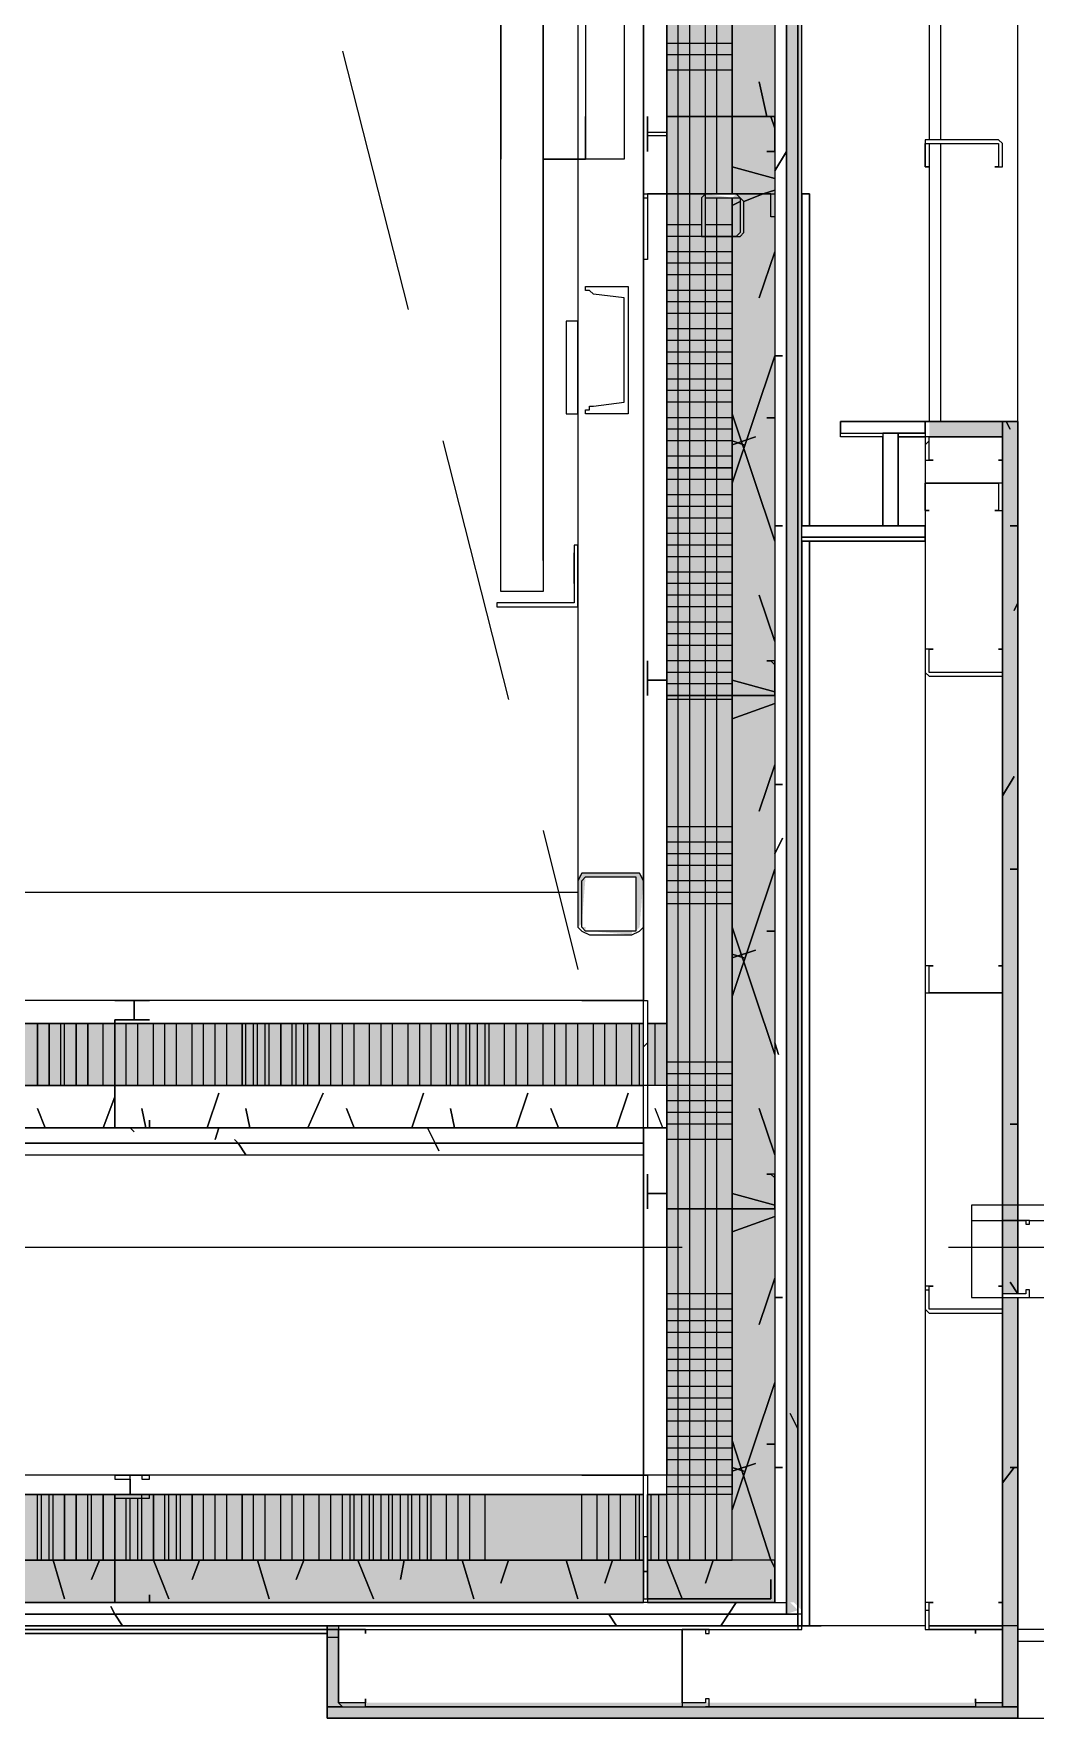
# Model space of a CAD drawing. Header units: metres. Extents: x -2 to 237, y -8 to 52.
# Drawn here: x 37.3 to 38.489, y 23.885 to 25.885 of the extents above; entities that cross this region are included whole.
import ezdxf

# ---------------------------------------------------------------- set-up
doc = ezdxf.new("R2010")
doc.units = ezdxf.units.M
doc.layers.add('PDF3_Geometry', color=7, linetype='Continuous', lineweight=0, true_color=0xaaaaaa)
doc.layers.add('PDF3_Solid Fills', color=7, linetype='Continuous', lineweight=0, true_color=0xffffff)

msp = doc.modelspace()

# ---------------------------------------------------------------- hatches: boundary and pattern name
at = {"layer": 'PDF3_Solid Fills', "lineweight": 0, "transparency": 33554559}
for points in [[(38.2027, 24.0224), (38.2118, 24.0132), (38.2118, 34.1837), (38.1935, 34.1837), (38.1935, 24.0086), (38.2073, 24.0132), (38.1981, 24.0224)], [(38.4685, 23.9032), (37.6618, 23.9032), (37.6618, 23.9948), (37.6481, 23.9948), (37.6481, 23.8848), (38.4685, 23.8848)]]:
    msp.add_hatch(color=256, dxfattribs=at).paths.add_polyline_path(points)
h = msp.add_hatch(color=256, dxfattribs=at)
h.paths.add_polyline_path([(38.1293, 31.2687), (38.1339, 31.2687), (38.1293, 31.2641), (38.1293, 29.857), (38.1339, 29.857), (38.1293, 29.8524), (38.1293, 29.8066), (38.1797, 29.8066), (38.1797, 34.1516), (38.1293, 34.1516), (38.1293, 32.6575), (38.1339, 32.6575), (38.1293, 32.6529), (38.1293, 32.607), (38.1339, 32.607), (38.1293, 32.6025), (38.1293, 31.3145), (38.1339, 31.3145), (38.1293, 31.3099)])
h.paths.add_polyline_path([(38.1339, 27.0382), (38.1293, 27.0336), (38.1293, 26.9924), (38.1339, 26.9924), (38.1293, 26.9878), (38.1293, 25.6953), (38.1339, 25.6953), (38.1293, 25.6907), (38.1293, 24.0728), (38.1797, 24.0728), (38.1797, 29.802), (38.1293, 29.802), (38.1293, 28.5186), (38.1339, 28.5186), (38.1293, 28.514), (38.1293, 28.4682), (38.1339, 28.4682), (38.1293, 28.4636), (38.1293, 27.0382)])
h = msp.add_hatch(color=256, dxfattribs=at)
h.paths.add_polyline_path([(38.1293, 31.2687), (38.1339, 31.2687), (38.1293, 31.2641), (38.1293, 29.857), (38.1339, 29.857), (38.1293, 29.8524), (38.1293, 29.8066), (38.1797, 29.8066), (38.1797, 34.1516), (38.1293, 34.1516), (38.1293, 32.6575), (38.1339, 32.6575), (38.1293, 32.6529), (38.1293, 32.607), (38.1339, 32.607), (38.1293, 32.6025), (38.1293, 31.3145), (38.1339, 31.3145), (38.1293, 31.3099)])
h.paths.add_polyline_path([(38.1339, 27.0382), (38.1293, 27.0336), (38.1293, 26.9924), (38.1339, 26.9924), (38.1293, 26.9878), (38.1293, 25.6953), (38.1339, 25.6953), (38.1293, 25.6907), (38.1293, 24.0728), (38.1797, 24.0728), (38.1797, 29.802), (38.1293, 29.802), (38.1293, 28.5186), (38.1339, 28.5186), (38.1293, 28.514), (38.1293, 28.4682), (38.1339, 28.4682), (38.1293, 28.4636), (38.1293, 27.0382)])
h = msp.add_hatch(color=256, dxfattribs=at)
h.paths.add_polyline_path([(38.1293, 32.6575), (38.1293, 34.1012), (38.0514, 34.1012), (38.0514, 29.8066), (38.1293, 29.8066), (38.1293, 29.8524), (38.1018, 29.857), (38.1293, 29.857), (38.1293, 31.2641), (38.1018, 31.2687), (38.1293, 31.2687), (38.1293, 31.3099), (38.1018, 31.3145), (38.1293, 31.3145), (38.1293, 32.6025), (38.1018, 32.607), (38.1293, 32.607), (38.1293, 32.6529), (38.1018, 32.6575)])
h.paths.add_polyline_path([(38.1293, 29.802), (38.0514, 29.802), (38.0514, 24.1507), (38.1293, 24.1507), (38.1293, 25.6907), (38.0973, 25.6953), (38.1293, 25.6953), (38.1293, 26.9878), (38.1018, 26.9924), (38.1293, 26.9924), (38.1293, 27.0336), (38.1018, 27.0382), (38.1293, 27.0382), (38.1293, 28.4636), (38.1018, 28.4682), (38.1293, 28.4682), (38.1293, 28.514), (38.1018, 28.5186), (38.1293, 28.5186)])
h = msp.add_hatch(color=256, dxfattribs=at)
h.paths.add_polyline_path([(38.1293, 32.6575), (38.1293, 34.1012), (38.0514, 34.1012), (38.0514, 29.8066), (38.1293, 29.8066), (38.1293, 29.8524), (38.1018, 29.857), (38.1293, 29.857), (38.1293, 31.2641), (38.1018, 31.2687), (38.1293, 31.2687), (38.1293, 31.3099), (38.1018, 31.3145), (38.1293, 31.3145), (38.1293, 32.6025), (38.1018, 32.607), (38.1293, 32.607), (38.1293, 32.6529), (38.1018, 32.6575)])
h.paths.add_polyline_path([(38.1293, 29.802), (38.0514, 29.802), (38.0514, 24.1507), (38.1293, 24.1507), (38.1293, 25.6907), (38.0973, 25.6953), (38.1293, 25.6953), (38.1293, 26.9878), (38.1018, 26.9924), (38.1293, 26.9924), (38.1293, 27.0336), (38.1018, 27.0382), (38.1293, 27.0382), (38.1293, 28.4636), (38.1018, 28.4682), (38.1293, 28.4682), (38.1293, 28.514), (38.1018, 28.5186), (38.1293, 28.5186)])
h = msp.add_hatch(color=256, dxfattribs=at)
h.paths.add_polyline_path([(38.4685, 24.389), (38.4685, 25.4248), (38.3631, 25.4248), (38.3631, 25.4066), (38.4501, 25.4066), (38.4501, 24.389)])
h.paths.add_polyline_path([(38.4685, 23.8986), (38.4685, 24.3844), (38.4501, 24.3844), (38.4501, 23.8986)])
h = msp.add_hatch(color=256, dxfattribs=at)
h.paths.add_polyline_path([(38.4501, 24.389), (38.4685, 24.389), (38.4685, 25.4248), (38.4501, 25.4248)])
h.paths.add_polyline_path([(38.4685, 24.3844), (38.4501, 24.3844), (38.4501, 23.8986), (38.4685, 23.8986)])
h = msp.add_hatch(color=256, dxfattribs=at)
h.paths.add_polyline_path([(37.9505, 24.8244), (37.9551, 24.8198), (37.9551, 24.8244)])
h.paths.add_polyline_path([(38.0239, 24.884), (38.0193, 24.8886), (37.9505, 24.8886), (37.946, 24.884), (37.946, 24.8244), (37.9505, 24.829), (37.9551, 24.884), (38.0147, 24.884), (38.0147, 24.8198), (38.0193, 24.8244)])
h.paths.add_polyline_path([(37.9597, 24.8198), (38.0099, 24.8153), (38.0101, 24.8153), (38.0101, 24.8198)])
h = msp.add_hatch(color=256, dxfattribs=at)
h.paths.add_polyline_path([(38.0239, 24.6365), (38.0239, 24.7098), (35.6543, 24.7098), (35.6543, 24.6365)])
h.paths.add_polyline_path([(38.0285, 24.6365), (38.0514, 24.6365), (38.0514, 24.7098), (38.0285, 24.7098)])
h = msp.add_hatch(color=256, dxfattribs=at)
h.paths.add_polyline_path([(38.0239, 24.0728), (38.0239, 24.1506), (33.6514, 24.1506), (33.6514, 24.0728)])
h.paths.add_polyline_path([(38.1293, 24.0728), (38.1293, 24.1506), (38.0285, 24.1506), (38.0285, 24.0728)])
h = msp.add_hatch(color=256, dxfattribs=at)
h.paths.add_polyline_path([(38.0239, 24.0728), (38.0239, 24.1506), (33.6514, 24.1506), (33.6514, 24.0728)])
h.paths.add_polyline_path([(38.1293, 24.0728), (38.1293, 24.1506), (38.0285, 24.1506), (38.0285, 24.0728)])
h = msp.add_hatch(color=256, dxfattribs=at)
h.paths.add_polyline_path([(34.4121, 24.0224), (34.4121, 24.0728), (33.6514, 24.0728), (33.6514, 24.0224)])
h.paths.add_polyline_path([(38.1751, 24.0269), (38.1797, 24.0728), (38.0285, 24.0728), (38.0285, 24.0224)])
h.paths.add_polyline_path([(38.0239, 24.0269), (38.0239, 24.0728), (34.4167, 24.0728), (34.4167, 24.0224), (37.5977, 24.0269)])
h = msp.add_hatch(color=256, dxfattribs=at)
h.paths.add_polyline_path([(34.4121, 24.0224), (34.4121, 24.0728), (33.6514, 24.0728), (33.6514, 24.0224)])
h.paths.add_polyline_path([(38.1797, 24.0224), (38.1797, 24.0728), (38.0285, 24.0728), (38.0285, 24.0224)])
h.paths.add_polyline_path([(38.0239, 24.0224), (38.0239, 24.0728), (34.4167, 24.0728), (34.4167, 24.0224)])

# ---------------------------------------------------------------- linework, layer by layer
at = {"layer": 'PDF3_Geometry', "lineweight": 0}
for points in [[(37.9185, 34.1837), (38.1614, 34.1837), (37.9185, 34.1837), (38.1614, 34.1837), (38.0239, 34.1837), (38.1935, 34.1837), (38.2073, 34.1837), (38.2118, 34.1837), (38.2073, 34.1837), (38.2073, 24.1736), (38.2073, 24.0086), (38.2073, 23.9948), (38.2073, 23.9902), (38.2118, 23.9902), (38.2118, 23.9948), (38.2118, 24.0086), (38.2073, 24.0086)], [(38.0973, 23.9902), (38.2118, 23.9902), (38.2118, 24.1736), (38.2118, 34.1837), (38.1889, 34.1837)], [(33.6514, 24.0086), (38.1935, 24.0086), (38.1935, 24.0224), (38.1935, 24.1736), (38.1935, 34.1699), (38.1797, 34.1699), (38.0239, 34.1699), (35.008, 34.1699), (31.4009, 34.1699), (31.4009, 34.1516), (31.4009, 33.9362), (31.4009, 25.5348), (31.4009, 25.5211), (31.4009, 25.5074)], [(38.0285, 34.1516), (38.1293, 34.1516), (38.1797, 34.1516), (38.1797, 24.1736), (38.1797, 24.0728), (38.1797, 24.0224), (38.0285, 24.0224), (38.1935, 24.0224), (38.1935, 24.0086), (33.6514, 24.0086), (33.6514, 24.0224), (34.4121, 24.0224), (33.6514, 24.0224)], [(38.1797, 34.1516), (38.1797, 24.0728), (38.1293, 24.0728), (38.1293, 24.4898), (38.1293, 25.0994), (38.1293, 25.6448), (38.1293, 25.6907)], [(35.1043, 34.005), (38.0239, 34.005), (38.0239, 33.5329), (35.5718, 33.5329), (35.5718, 33.5145), (35.5718, 33.3495), (35.5718, 24.7374), (35.5718, 24.5678), (35.5718, 24.554), (38.0239, 24.554), (38.0239, 24.1736)], [(34.8109, 33.9362), (34.8109, 25.7366), (32.9134, 25.7366), (32.9134, 25.489), (33.6514, 25.489), (33.6514, 24.1736), (33.6514, 23.9902), (37.6664, 23.9902)], [(38.0514, 24.5861), (38.0239, 24.5861), (38.0239, 24.5678), (38.0239, 24.554), (38.0239, 24.5678), (35.5901, 24.5678), (35.5901, 24.5861), (35.5901, 24.7374), (35.5901, 33.3495), (35.5901, 33.5007), (35.5901, 33.5145), (38.0239, 33.5145), (38.0239, 33.5329)], [(38.0239, 24.5678), (38.0239, 24.5861), (35.6039, 24.5861), (35.6039, 24.6365), (35.6039, 24.7374), (35.6039, 33.3495), (35.6039, 33.4504), (35.6039, 33.5007), (38.0239, 33.5007), (38.0239, 33.5145)], [(38.0239, 24.5861), (38.0514, 24.5861), (38.0514, 24.6365), (38.0239, 24.6365), (37.396, 24.6365), (36.7863, 24.6365), (36.1768, 24.6365), (35.6543, 24.6365), (35.6543, 24.7098), (35.6543, 24.7374), (35.6543, 25.3882), (35.6543, 25.9978), (35.6543, 26.6074), (35.6543, 27.217), (35.6543, 27.8266), (35.6543, 27.217), (35.6543, 26.6074), (35.6543, 25.9978), (35.6543, 25.3882), (35.6543, 24.7374), (35.6543, 24.6365), (35.6085, 24.6365), (35.6039, 24.6365), (35.6039, 33.4504)], [(38.0239, 33.3495), (38.0239, 24.7374), (35.7551, 24.7374)], [(38.0514, 29.802), (38.0514, 28.5186), (38.0514, 26.9878), (38.0514, 25.6953), (38.0514, 24.1736), (38.0239, 24.1736), (38.0239, 24.7374), (38.0239, 33.3495)], [(38.3631, 25.7549), (38.3631, 25.4248), (38.4685, 25.4248), (38.4685, 32.882), (38.3631, 32.882), (38.3631, 32.662)], [(38.0285, 24.0728), (38.1293, 24.0728), (38.1293, 24.1506), (38.1293, 24.1736), (38.1293, 24.4898), (38.1293, 25.0994), (38.1293, 25.6448), (38.1293, 25.6907), (38.1293, 25.6448), (38.1293, 25.0994), (38.1293, 24.4898), (38.1293, 24.1506), (38.0514, 24.1506), (38.0514, 25.6953), (38.0514, 26.9878), (38.0514, 28.5186), (38.0514, 29.802)], [(38.0514, 24.7098), (38.0285, 24.7098), (38.0514, 24.7098), (38.0514, 25.6953), (38.0514, 26.9878), (38.0514, 28.5186), (38.0514, 29.802)], [(38.3631, 27.7853), (38.3631, 27.382), (38.3631, 26.974), (38.3631, 26.5707), (38.3631, 26.1628), (38.3631, 25.7594)], [(38.3768, 25.7594), (38.3768, 26.1628), (38.3768, 26.5707), (38.3768, 26.974), (38.3768, 27.382), (38.3768, 27.7853)], [(38.1293, 26.9878), (38.1293, 26.3966), (38.1293, 25.787), (38.1293, 25.6953)], [(37.9551, 26.3186), (37.9551, 25.7366), (37.9047, 25.7366), (37.9551, 25.7366), (37.9551, 25.787)], [(38.001, 26.3232), (38.001, 25.7366), (37.9551, 25.7366)], [(37.8543, 25.2598), (37.8543, 26.0528), (37.8543, 25.7549), (37.8543, 26.0528), (37.8543, 25.7503)], [(37.9047, 25.2598), (37.9047, 25.7366), (37.9047, 26.0482), (37.9047, 25.2232), (37.8543, 25.2232), (37.8543, 26.0528), (37.8543, 25.7366)], [(37.6664, 25.8648), (37.7443, 25.5578)], [(38.1201, 25.787), (38.1247, 25.787)], [(38.3768, 25.4248), (38.3768, 25.7549)], [(38.0239, 25.6907), (38.0285, 25.6907)], [(38.2118, 25.6953), (38.2118, 25.3011)], [(38.2118, 25.3011), (38.2118, 25.6953)], [(38.2118, 25.6953), (38.2164, 25.6953), (38.221, 25.6953), (38.2164, 25.6953), (38.2118, 25.6953), (38.2118, 25.3011)], [(38.2118, 25.3011), (38.2118, 25.6953)], [(38.0239, 24.1506), (35.0264, 24.1506), (33.6514, 24.1506), (33.6834, 24.1506), (33.7338, 24.1506), (33.7338, 24.1736), (33.7338, 24.2836), (33.7338, 24.8932), (33.7338, 25.489), (33.7338, 25.5348), (33.8118, 25.5348), (34.8567, 25.5348), (34.8567, 25.5211), (34.8567, 25.5074), (34.8567, 25.489), (34.8567, 24.1736), (34.843, 24.1736), (34.843, 25.489)], [(37.946, 25.544), (37.946, 25.434), (37.946, 25.544), (37.9414, 25.544), (37.9322, 25.544), (37.9322, 25.434), (37.9414, 25.434), (37.946, 25.434)], [(37.946, 25.5257), (37.946, 25.5302), (37.946, 25.5257), (37.946, 25.4936), (37.946, 25.489), (37.946, 25.4936)], [(34.9851, 25.5074), (34.9851, 25.489), (34.9851, 24.1736), (34.9851, 24.1506), (35.0264, 24.1506), (38.0239, 24.1506), (35.0264, 24.1506), (34.9851, 24.1506), (34.9851, 24.1736), (35.0264, 24.1736)], [(37.946, 25.4753), (37.946, 25.4799), (37.946, 25.4753), (37.946, 25.4432), (37.946, 25.4386), (37.946, 25.4432)], [(38.4685, 24.389), (38.4685, 24.4761), (38.4685, 25.4248), (38.3585, 25.4248), (38.3585, 25.4066), (38.3585, 25.3515), (38.3585, 23.9948), (37.6618, 23.9948), (37.6481, 23.9948), (37.6481, 23.8848), (38.4685, 23.8848), (38.4685, 23.9948), (38.4685, 24.3844)], [(38.4501, 25.4248), (38.3585, 25.4248), (38.3585, 25.3515), (38.3585, 23.9948), (37.6481, 23.9948), (37.6481, 23.8986), (37.6664, 23.8986), (37.6481, 23.8986), (37.6481, 23.8848), (38.4685, 23.8848), (38.4685, 23.8986)], [(38.3585, 25.2828), (38.2118, 25.2828), (38.3585, 25.2828), (38.3585, 25.3011), (38.3264, 25.3011), (38.3081, 25.3011), (38.3081, 25.4066), (38.2577, 25.4066), (38.2577, 25.4111), (38.3081, 25.4111), (38.3081, 25.4066), (38.2577, 25.4066), (38.2577, 25.4248), (38.2577, 25.4111), (38.3585, 25.4111), (38.3585, 25.4248), (38.2577, 25.4248), (38.3585, 25.4248), (38.3585, 25.4066), (38.3264, 25.4066), (38.3264, 25.3011), (38.3585, 25.3011), (38.3585, 25.2874), (38.2118, 25.2874), (38.3585, 25.2874)], [(38.3585, 25.4111), (38.3264, 25.4111), (38.3264, 25.4066), (38.3585, 25.4066)], [(38.4501, 24.389), (38.4501, 24.4761), (38.4501, 25.4248), (38.4685, 25.4248), (38.4685, 24.4761), (38.4685, 24.389), (38.4685, 24.4761), (38.4685, 25.4248), (38.4501, 25.4248), (38.3585, 25.4248), (38.4501, 25.4248), (38.4501, 24.4761), (38.4501, 24.389), (38.4501, 24.4761), (38.4501, 25.4066)], [(38.3997, 25.4248), (38.3951, 25.4248)], [(37.7855, 25.402), (37.8635, 25.0948)], [(38.3264, 25.3011), (38.3264, 25.4066), (38.3264, 25.3011)], [(38.0239, 24.7098), (37.396, 24.7098), (36.7863, 24.7098), (36.1768, 24.7098), (35.7322, 24.7098), (35.7322, 24.7374), (35.7322, 25.3652), (35.7322, 24.7374), (35.7551, 24.7374)], [(38.2118, 25.2828), (38.2118, 25.3011), (38.3081, 25.3011), (38.2118, 25.3011)], [(38.2118, 25.2828), (38.2118, 23.9948), (38.2118, 25.2828)], [(38.2118, 25.2828), (38.2118, 23.9948), (38.2118, 25.2828)], [(38.2118, 25.2828), (38.2118, 23.9948), (38.2118, 25.2828)], [(38.2118, 25.2828), (38.2118, 23.9948), (38.2118, 25.2828)], [(37.9047, 24.939), (37.946, 24.774)], [(38.0239, 24.6824), (38.0285, 24.687)], [(38.0285, 24.0224), (38.1797, 24.0224), (38.1797, 24.0728), (38.0285, 24.0728), (38.1293, 24.0728), (38.1293, 24.1506), (38.0285, 24.1506), (38.0514, 24.1506), (38.0514, 24.1736), (38.0514, 24.5861), (38.0514, 24.6365)], [(37.4235, 24.5861), (37.4281, 24.5861)], [(41.1635, 24.3844), (41.2002, 24.3844), (41.2002, 24.4944), (38.4135, 24.4944), (38.4135, 24.3844), (38.4501, 24.3844), (41.1589, 24.3844)], [(38.4135, 24.4761), (38.4501, 24.4761)], [(38.4823, 24.4761), (38.8581, 24.4761)], [(38.0697, 24.444), (36.8001, 24.444)], [(38.7023, 24.444), (38.386, 24.444)], [(38.4501, 23.8986), (38.4685, 23.8986), (38.4685, 23.9948), (38.4501, 23.9948), (38.3631, 23.9948), (38.4501, 23.9948), (38.4501, 24.3844), (38.4501, 23.9948), (38.4501, 23.8986), (38.4685, 23.8986), (38.4685, 23.9948), (38.4685, 23.8986), (38.4685, 23.8848), (37.6481, 23.8848), (37.6481, 23.8986), (37.6481, 23.9948), (37.6481, 23.8986), (37.6481, 23.8848), (38.4685, 23.8848), (37.6481, 23.8848), (37.6481, 23.9902), (37.6481, 23.8986)], [(38.4685, 23.9948), (38.4685, 24.3844), (38.4685, 23.8986), (38.4501, 23.8986), (38.4501, 24.3844)], [(38.4685, 24.3844), (38.4685, 23.8848), (38.4685, 24.3844)], [(37.6664, 23.9902), (33.6514, 23.9902), (33.6514, 23.9948), (38.2073, 23.9948), (38.2118, 23.9948), (38.2118, 24.0086), (38.2118, 24.1736)], [(37.9505, 24.1736), (35.1043, 24.1736)], [(37.9505, 24.1736), (35.1043, 24.1736)], [(38.0285, 24.1506), (38.0514, 24.1506), (38.0514, 24.1736), (38.0239, 24.1736)], [(34.4121, 24.0224), (33.6514, 24.0224), (33.6514, 24.0728), (35.0264, 24.0728), (38.0239, 24.0728), (35.0264, 24.0728), (33.6514, 24.0728), (33.6514, 24.1506)], [(38.0239, 24.0728), (35.0264, 24.0728), (33.6514, 24.0728)], [(34.4167, 24.0224), (35.0264, 24.0224), (35.5672, 24.0224), (36.1768, 24.0224), (36.7863, 24.0224), (37.396, 24.0224), (38.0239, 24.0224)], [(38.0973, 23.9902), (38.2118, 23.9902), (38.2118, 23.9948), (33.6514, 23.9948)], [(37.6618, 23.9948), (37.6618, 23.9902)], [(37.6939, 23.9902), (38.0697, 23.9902)], [(37.6939, 23.9902), (38.0697, 23.9902)], [(38.4685, 23.9765), (41.1452, 23.9765)], [(38.0697, 23.8986), (37.6939, 23.8986)], [(38.4181, 23.8986), (38.0973, 23.8986)], [(37.6481, 23.8848), (38.4685, 23.8848), (37.6481, 23.8848)]]:
    msp.add_lwpolyline(points, dxfattribs=at)
for points in [[(38.1935, 34.1837), (38.1935, 24.0086), (38.2073, 24.0086), (38.2073, 34.1837)], [(38.2118, 34.1837), (38.2073, 34.1837), (38.2073, 23.9948), (38.2118, 23.9948)], [(38.1935, 24.0224), (38.1935, 34.1699), (38.1797, 34.1699), (38.1797, 34.1516), (38.1797, 24.0224)], [(37.946, 27.5653), (37.946, 24.8657), (35.7551, 24.8657), (35.7551, 27.5653), (37.946, 27.5653), (37.946, 24.8657), (35.7551, 24.8657), (35.7551, 27.5653)], [(38.1293, 26.9878), (38.1293, 26.3966), (38.1293, 25.787), (38.1293, 25.6953), (38.1293, 25.787), (38.1293, 26.3966)], [(38.0514, 25.764), (38.0285, 25.764), (38.0285, 25.7686), (38.0285, 25.787), (38.0285, 25.7457), (38.0285, 25.7503), (38.0285, 25.7457), (38.0285, 25.787), (38.0285, 25.7686), (38.0514, 25.7686), (38.0514, 25.787), (38.1751, 25.787), (38.1797, 25.787), (38.1797, 25.7457), (38.1751, 25.7457), (38.1705, 25.7457), (38.1751, 25.7457), (38.1797, 25.7457), (38.1797, 25.787), (38.1751, 25.787), (38.0514, 25.787), (38.0514, 25.7457)], [(38.4501, 25.7274), (38.4501, 25.7549), (38.4455, 25.7594), (38.3585, 25.7594), (38.3585, 25.7549), (38.3585, 25.7274), (38.3631, 25.7274), (38.3585, 25.7274), (38.3585, 25.7549), (38.4455, 25.7549), (38.4455, 25.7274), (38.441, 25.7274)], [(38.1797, 25.6678), (38.1751, 25.6678), (38.1751, 25.6953), (38.0285, 25.6953), (38.0285, 25.6174), (38.0239, 25.6174), (38.0239, 25.6953), (38.1797, 25.6953)], [(38.1431, 25.6494), (38.1431, 25.6861), (38.1385, 25.6907), (38.1339, 25.6953), (38.0973, 25.6953), (38.0927, 25.6907), (38.0927, 25.6861), (38.0927, 25.6494), (38.0927, 25.6448), (38.0973, 25.6448), (38.1339, 25.6448), (38.1385, 25.6448)], [(38.1385, 25.6494), (38.1339, 25.6448), (38.0973, 25.6448), (38.0973, 25.6494), (38.0973, 25.6861), (38.0973, 25.6907), (38.1339, 25.6907), (38.1385, 25.6907), (38.1385, 25.6861)], [(38.2118, 25.6953), (38.2118, 25.3011)], [(38.2118, 25.6953), (38.2164, 25.6953), (38.221, 25.6953), (38.2164, 25.6953), (38.2118, 25.6953), (38.2118, 25.3011)], [(38.221, 25.6953), (38.221, 25.3011)], [(38.221, 25.6953), (38.221, 25.3011)], [(37.9551, 25.434), (37.9551, 25.4386), (37.9597, 25.4386), (37.9597, 25.4432), (37.9643, 25.4432), (38.001, 25.4478), (38.001, 25.5716), (37.9643, 25.5761), (37.9597, 25.5807), (37.9551, 25.5807), (37.9551, 25.5853), (38.0055, 25.5853), (38.0055, 25.434)], [(38.3264, 25.4111), (38.3081, 25.4111), (38.3081, 25.3011), (38.3264, 25.3011)], [(38.4685, 24.389), (38.4685, 24.4761), (38.4685, 25.4248), (38.4685, 24.4761)], [(38.4501, 25.379), (38.4501, 25.4066), (38.3631, 25.4066), (38.3585, 25.4066), (38.3585, 25.379), (38.3677, 25.379), (38.3631, 25.379), (38.3631, 25.4066), (38.4501, 25.4066), (38.4501, 25.379), (38.4455, 25.379)], [(38.4501, 25.3194), (38.4501, 25.3515), (38.4455, 25.3515), (38.3585, 25.3515), (38.3585, 25.3194), (38.3631, 25.3194), (38.3585, 25.3194), (38.3585, 25.3515), (38.4455, 25.3515), (38.4455, 25.3194), (38.441, 25.3194)], [(37.8497, 25.2049), (37.946, 25.2049), (37.946, 25.2782), (37.9414, 25.2782), (37.9414, 25.2094), (37.8497, 25.2094)], [(37.9414, 25.269), (37.9414, 25.2324)], [(37.9414, 25.269), (37.9414, 25.2324)], [(37.946, 25.2324), (37.946, 25.269)], [(37.946, 25.2324), (37.946, 25.269)], [(38.221, 25.2828), (38.221, 23.9948)], [(38.221, 25.2828), (38.221, 23.9948)], [(38.3585, 25.1544), (38.3585, 25.127), (38.3631, 25.1224), (38.4501, 25.1224), (38.4501, 25.127), (38.4501, 25.1544), (38.4455, 25.1544), (38.4501, 25.1544), (38.4501, 25.127), (38.3631, 25.127), (38.3631, 25.1544), (38.3677, 25.1544)], [(38.0514, 25.1407), (38.0514, 25.1178), (38.0285, 25.1178), (38.0285, 25.0994), (38.0285, 25.1407), (38.0285, 25.1315), (38.0285, 25.1407), (38.0285, 25.0994), (38.0285, 25.1178), (38.0514, 25.1178), (38.0514, 25.0994), (38.1751, 25.0994), (38.1797, 25.0994), (38.1797, 25.1361), (38.1797, 25.1407), (38.1751, 25.1407), (38.1705, 25.1407), (38.1751, 25.1407), (38.1797, 25.1361), (38.1797, 25.0994), (38.1751, 25.0994), (38.0514, 25.0994)], [(38.0239, 24.8794), (38.0193, 24.8886), (38.0101, 24.8886), (37.9597, 24.8886), (37.9505, 24.8886), (37.946, 24.8794), (37.946, 24.8244), (37.9505, 24.8198), (37.9597, 24.8152), (38.0101, 24.8152), (38.0193, 24.8198), (38.0239, 24.8244)], [(37.9597, 24.884), (38.0101, 24.884), (38.0147, 24.884), (38.0147, 24.8794), (38.0147, 24.8244), (38.0147, 24.8198), (38.0101, 24.8198), (37.9597, 24.8198), (37.9551, 24.8198), (37.9505, 24.8244), (37.9505, 24.8794), (37.9551, 24.884)], [(38.3585, 24.7786), (38.3585, 24.7465), (38.3631, 24.7465), (38.4501, 24.7465), (38.4501, 24.7786), (38.4455, 24.7786), (38.4501, 24.7786), (38.4501, 24.7465), (38.3631, 24.7465), (38.3631, 24.7786), (38.3677, 24.7786)], [(38.0239, 24.7374), (35.7322, 24.7374), (35.7322, 24.7098), (36.1768, 24.7098), (36.7863, 24.7098), (37.396, 24.7098), (38.0239, 24.7098)], [(37.4372, 24.7144), (37.4189, 24.7144), (37.4189, 24.7374), (37.4143, 24.7374), (37.4005, 24.7374), (37.4372, 24.7374), (37.4327, 24.7374), (37.4372, 24.7374), (37.396, 24.7374), (37.4143, 24.7374), (37.4189, 24.7374), (37.4189, 24.7144), (37.396, 24.7144), (37.396, 24.5861), (37.4372, 24.5861), (37.4372, 24.5952), (37.4372, 24.5906), (37.4372, 24.5861), (37.396, 24.5861), (37.396, 24.7144)], [(38.001, 24.5861), (38.0239, 24.5861), (38.0239, 24.7374), (37.9505, 24.7374), (38.0285, 24.7374), (38.0285, 24.5861)], [(38.0239, 24.7098), (37.396, 24.7098), (36.7863, 24.7098), (36.1768, 24.7098), (35.6543, 24.7098), (35.6543, 24.6365), (36.1768, 24.6365), (36.7863, 24.6365), (37.396, 24.6365), (38.0239, 24.6365)], [(38.0239, 24.6365), (37.396, 24.6365), (36.7863, 24.6365), (36.1768, 24.6365), (35.6085, 24.6365), (35.6039, 24.6365), (35.6039, 24.5861), (38.0239, 24.5861)], [(35.5901, 24.5678), (38.0239, 24.5678), (38.0239, 24.5861), (35.5901, 24.5861)], [(35.5718, 24.5678), (35.5718, 24.554), (38.0239, 24.554), (38.0239, 24.5678)], [(38.0514, 24.5311), (38.0514, 24.5082), (38.0285, 24.5082), (38.0285, 24.4898), (38.0285, 24.5265), (38.0285, 24.5311), (38.0285, 24.5265), (38.0285, 24.522), (38.0285, 24.5265), (38.0285, 24.5311), (38.0285, 24.5265), (38.0285, 24.4898), (38.0285, 24.5082), (38.0514, 24.5082), (38.0514, 24.4898), (38.1751, 24.4898), (38.1797, 24.4898), (38.1797, 24.5265), (38.1797, 24.5311), (38.1751, 24.5311), (38.1705, 24.5311), (38.1751, 24.5311), (38.1797, 24.5265), (38.1797, 24.4898), (38.1751, 24.4898), (38.0514, 24.4898)], [(38.4823, 24.4761), (38.4501, 24.4761), (38.4501, 24.389), (38.4501, 24.3844), (38.4823, 24.3844), (38.4823, 24.3936), (38.4777, 24.3936), (38.4777, 24.389), (38.4501, 24.389), (38.4501, 24.4761), (38.4777, 24.4761), (38.4777, 24.4715), (38.4823, 24.4715)], [(38.3585, 24.3982), (38.3585, 24.3707), (38.3631, 24.3661), (38.4501, 24.3661), (38.4501, 24.3707), (38.4501, 24.3982), (38.4455, 24.3982), (38.4501, 24.3982), (38.4501, 24.3707), (38.3631, 24.3707), (38.3631, 24.3982), (38.3677, 24.3982)], [(37.4372, 24.1506), (37.4143, 24.1506), (37.4143, 24.169), (37.4143, 24.1736), (37.396, 24.1736), (37.4372, 24.1736), (37.4281, 24.1736), (37.4281, 24.169), (37.4372, 24.169), (37.4372, 24.1736), (37.396, 24.1736), (37.396, 24.169), (37.4143, 24.169), (37.4143, 24.1506), (37.396, 24.1506), (37.396, 24.1461), (37.396, 24.0224), (37.4327, 24.0224), (37.4372, 24.0224), (37.4372, 24.0315), (37.4372, 24.0224), (37.4327, 24.0224), (37.396, 24.0224), (37.396, 24.1461), (37.4372, 24.1461)], [(38.001, 24.0224), (38.0239, 24.0224), (38.0239, 24.1736), (37.9505, 24.1736), (38.0285, 24.1736), (38.0285, 24.0224)], [(38.1751, 24.0269), (38.1751, 24.0498), (38.1751, 24.0269), (38.0285, 24.0269), (38.0285, 24.1003), (38.0239, 24.1003), (38.0239, 24.0269)], [(38.0285, 24.059), (38.0239, 24.059)], [(33.6514, 24.0086), (33.6514, 23.9948), (38.2073, 23.9948), (38.2073, 24.0086)], [(34.4167, 24.0224), (35.0264, 24.0224), (35.5672, 24.0224), (36.1768, 24.0224), (36.7863, 24.0224), (37.396, 24.0224), (38.0239, 24.0224), (37.396, 24.0224), (36.7863, 24.0224), (36.1768, 24.0224), (35.5672, 24.0224), (35.0264, 24.0224)], [(38.3585, 24.0224), (38.3585, 23.9902), (38.3631, 23.9902), (38.4501, 23.9902), (38.4501, 24.0224), (38.4455, 24.0224), (38.4501, 24.0224), (38.4501, 23.9902), (38.3631, 23.9902), (38.3631, 24.0224), (38.3677, 24.0224)], [(37.6481, 23.9857), (33.6514, 23.9857), (33.6514, 23.9902), (37.6481, 23.9902), (33.6514, 23.9902), (33.6514, 23.9857)], [(37.6939, 23.9902), (37.6664, 23.9902), (37.6618, 23.9902), (37.6618, 23.9032), (37.6664, 23.8986), (37.6939, 23.8986), (37.6939, 23.9078), (37.6939, 23.9032), (37.6664, 23.9032), (37.6618, 23.9032), (37.6618, 23.9902), (37.6664, 23.9902), (37.6939, 23.9902), (37.6939, 23.9857)], [(38.1018, 23.9902), (38.0697, 23.9902), (38.0697, 23.9032), (38.0697, 23.8986), (38.1018, 23.8986), (38.1018, 23.9078), (38.0973, 23.9078), (38.0973, 23.9032), (38.0697, 23.9032), (38.0697, 23.9902), (38.0973, 23.9902), (38.0973, 23.9857), (38.1018, 23.9857)], [(38.2347, 23.9948), (38.2073, 23.9948)], [(38.4181, 23.8986), (38.4501, 23.8986), (38.4501, 23.9032), (38.4501, 23.9902), (38.4181, 23.9902), (38.4181, 23.9857), (38.4181, 23.9902), (38.4501, 23.9902), (38.4501, 23.9032), (38.4181, 23.9032), (38.4181, 23.9078)], [(41.1452, 23.9902), (38.4685, 23.9902), (38.4685, 23.8848), (41.1452, 23.8848)], [(38.0697, 23.8986), (37.6939, 23.8986)], [(38.4181, 23.8986), (38.0973, 23.8986)]]:
    msp.add_lwpolyline(points, close=True, dxfattribs=at)
at = {"layer": 'PDF3_Geometry', "color": 254, "lineweight": 0, "true_color": 0xeaeaea}
for points in [[(38.0651, 24.0728), (38.0651, 24.1506), (38.0651, 24.4898), (38.0651, 25.0994), (38.0651, 25.6953), (38.0651, 25.787), (38.0651, 26.3966), (38.0651, 26.9878), (38.0651, 27.3178), (38.0651, 27.9274), (38.0651, 28.5186), (38.0651, 28.6058), (38.0651, 29.2153), (38.0651, 29.802), (38.0651, 30.1137), (38.0651, 30.7233), (38.0651, 31.3145), (38.0651, 32.0157), (38.0651, 32.6025), (38.0651, 32.9462), (38.0651, 33.5558)], [(38.0789, 24.0728), (38.0789, 24.1506), (38.0789, 24.4898), (38.0789, 25.0994), (38.0789, 25.6953), (38.0789, 25.787), (38.0789, 26.3966), (38.0789, 26.9878), (38.0789, 27.3178), (38.0789, 27.9274), (38.0789, 28.5186), (38.0789, 28.6058), (38.0789, 29.2153), (38.0789, 29.802), (38.0789, 30.1137), (38.0789, 30.7233), (38.0789, 31.3145), (38.0789, 32.0157), (38.0789, 32.6025), (38.0789, 32.9462), (38.0789, 33.5558)], [(38.0973, 24.0728), (38.0973, 24.1506), (38.0973, 24.4898), (38.0973, 25.0994), (38.0973, 25.787), (38.0973, 26.3966), (38.0973, 27.3178), (38.0973, 27.9274), (38.0973, 28.6058), (38.0973, 29.2153), (38.0973, 30.1137), (38.0973, 30.7233), (38.0973, 32.0157), (38.0973, 32.9462), (38.0973, 33.5558)], [(38.1109, 25.6953), (38.1109, 26.9878)], [(38.1293, 25.874), (38.0514, 25.874)], [(38.1293, 25.8603), (38.0514, 25.8603)], [(38.1293, 25.842), (38.0514, 25.842)], [(38.1109, 24.0728), (38.1109, 24.1506), (38.1109, 25.6448), (38.1109, 25.6907)], [(38.0927, 25.6586), (38.0514, 25.6586)], [(38.1293, 25.6586), (38.0973, 25.6586)], [(38.1293, 25.6448), (38.0514, 25.6448)], [(38.1293, 25.6266), (38.0514, 25.6266)], [(38.1293, 25.6128), (38.0514, 25.6128)], [(38.1293, 25.599), (38.0514, 25.599)], [(38.1293, 25.5807), (38.0514, 25.5807)], [(38.1293, 25.567), (38.0514, 25.567)], [(38.1293, 25.5532), (38.0514, 25.5532)], [(38.1293, 25.5348), (38.0514, 25.5348)], [(38.1293, 25.5211), (38.0514, 25.5211)], [(38.1293, 25.5074), (38.0514, 25.5074)], [(38.1293, 25.4936), (38.0514, 25.4936)], [(38.1293, 25.4753), (38.0514, 25.4753)], [(38.1293, 25.4616), (38.0514, 25.4616)], [(38.1293, 25.4478), (38.0514, 25.4478)], [(38.1293, 25.4294), (38.0514, 25.4294)], [(38.1293, 25.4157), (38.0514, 25.4157)], [(38.1293, 25.402), (38.0514, 25.402)], [(38.1293, 25.3836), (38.0514, 25.3836)], [(38.1293, 25.3561), (38.0514, 25.3561)], [(38.1293, 25.3378), (38.0514, 25.3378)], [(38.1293, 25.324), (38.0514, 25.324)], [(38.1293, 25.3103), (38.0514, 25.3103)], [(38.1293, 25.292), (38.0514, 25.292)], [(38.1293, 25.2782), (38.0514, 25.2782)], [(38.1293, 25.2644), (38.0514, 25.2644)], [(38.1293, 25.2461), (38.0514, 25.2461)], [(38.1293, 25.2324), (38.0514, 25.2324)], [(38.1293, 25.2186), (38.0514, 25.2186)], [(38.1293, 25.2049), (38.0514, 25.2049)], [(38.1293, 25.1865), (38.0514, 25.1865)], [(38.1293, 25.1728), (38.0514, 25.1728)], [(38.1293, 25.159), (38.0514, 25.159)], [(38.1293, 25.1407), (38.0514, 25.1407)], [(38.1293, 25.127), (38.0514, 25.127)], [(38.1293, 25.1132), (38.0514, 25.1132)], [(38.1293, 25.0948), (38.0514, 25.0948)], [(38.1293, 24.9436), (38.0514, 24.9436)], [(38.1293, 24.9253), (38.0514, 24.9253)], [(38.1293, 24.9115), (38.0514, 24.9115)], [(38.1293, 24.8978), (38.0514, 24.8978)], [(38.1293, 24.8794), (38.0514, 24.8794)], [(38.1293, 24.8657), (38.0514, 24.8657)], [(38.1293, 24.852), (38.0514, 24.852)], [(37.3318, 24.6365), (37.3318, 24.7098)], [(37.3364, 24.6365), (37.3364, 24.7098)], [(37.3822, 24.6365), (37.3822, 24.7098)], [(37.396, 24.6365), (37.396, 24.7098)], [(37.4097, 24.6365), (37.4097, 24.7098)], [(37.4235, 24.6365), (37.4235, 24.7098)], [(37.4418, 24.6365), (37.4418, 24.7098)], [(37.4555, 24.6365), (37.4555, 24.7098)], [(37.4693, 24.6365), (37.4693, 24.7098)], [(37.4877, 24.6365), (37.4877, 24.7098)], [(37.5014, 24.6365), (37.5014, 24.7098)], [(37.5151, 24.6365), (37.5151, 24.7098)], [(37.5289, 24.6365), (37.5289, 24.7098)], [(37.5518, 24.6365), (37.5518, 24.7098)], [(37.5609, 24.6365), (37.5609, 24.7098)], [(37.5655, 24.6365), (37.5655, 24.7098)], [(37.5747, 24.6365), (37.5747, 24.7098)], [(37.5793, 24.6365), (37.5793, 24.7098)], [(37.6068, 24.6365), (37.6068, 24.7098)], [(37.6114, 24.6365), (37.6114, 24.7098)], [(37.6205, 24.6365), (37.6205, 24.7098)], [(37.6251, 24.6365), (37.6251, 24.7098)], [(37.6527, 24.6365), (37.6527, 24.7098)], [(37.6664, 24.6365), (37.6664, 24.7098)], [(37.6801, 24.6365), (37.6801, 24.7098)], [(37.6985, 24.6365), (37.6985, 24.7098)], [(37.7122, 24.6365), (37.7122, 24.7098)], [(37.7259, 24.6365), (37.7259, 24.7098)], [(37.7443, 24.6365), (37.7443, 24.7098)], [(37.7581, 24.6365), (37.7581, 24.7098)], [(37.7718, 24.6365), (37.7718, 24.7098)], [(37.7901, 24.6365), (37.7901, 24.7098)], [(37.7947, 24.6365), (37.7947, 24.7098)], [(37.8039, 24.6365), (37.8039, 24.7098)], [(37.8131, 24.6365), (37.8131, 24.7098)], [(37.8177, 24.6365), (37.8177, 24.7098)], [(37.8268, 24.6365), (37.8268, 24.7098)], [(37.8359, 24.6365), (37.8359, 24.7098)], [(37.8405, 24.6365), (37.8405, 24.7098)], [(37.8589, 24.6365), (37.8589, 24.7098)], [(37.8727, 24.6365), (37.8727, 24.7098)], [(37.8864, 24.6365), (37.8864, 24.7098)], [(37.9047, 24.6365), (37.9047, 24.7098)], [(37.9185, 24.6365), (37.9185, 24.7098)], [(37.9322, 24.6365), (37.9322, 24.7098)], [(37.946, 24.6365), (37.946, 24.7098)], [(37.9643, 24.6365), (37.9643, 24.7098)], [(37.9781, 24.6365), (37.9781, 24.7098)], [(37.9918, 24.6365), (37.9918, 24.7098)], [(38.0101, 24.6365), (38.0101, 24.7098)], [(38.0193, 24.6365), (38.0193, 24.7098)], [(38.0239, 24.6365), (38.0239, 24.7098)], [(38.0377, 24.6365), (38.0377, 24.7098)], [(38.1293, 24.664), (38.0514, 24.664)], [(38.1293, 24.6503), (38.0514, 24.6503)], [(38.1293, 24.6365), (38.0514, 24.6365)], [(38.1293, 24.6182), (38.0514, 24.6182)], [(38.1293, 24.6044), (38.0514, 24.6044)], [(38.1293, 24.5906), (38.0514, 24.5906)], [(38.1293, 24.5724), (38.0514, 24.5724)], [(38.1293, 24.389), (38.0514, 24.389)], [(38.1293, 24.3707), (38.0514, 24.3707)], [(38.1293, 24.3569), (38.0514, 24.3569)], [(38.1293, 24.3432), (38.0514, 24.3432)], [(38.1293, 24.3248), (38.0514, 24.3248)], [(38.1293, 24.3111), (38.0514, 24.3111)], [(38.1293, 24.2974), (38.0514, 24.2974)], [(38.1293, 24.279), (38.0514, 24.279)], [(38.1293, 24.2652), (38.0514, 24.2652)], [(38.1293, 24.2515), (38.0514, 24.2515)], [(38.1293, 24.2378), (38.0514, 24.2378)], [(38.1293, 24.2194), (38.0514, 24.2194)], [(38.1293, 24.2057), (38.0514, 24.2057)], [(38.1293, 24.1919), (38.0514, 24.1919)], [(38.1293, 24.1736), (38.0514, 24.1736)], [(37.3043, 24.0728), (37.3043, 24.1506)], [(37.3089, 24.0728), (37.3089, 24.1506)], [(37.3181, 24.0728), (37.3181, 24.1506)], [(37.3227, 24.0728), (37.3227, 24.1506)], [(37.3639, 24.0728), (37.3639, 24.1506)], [(37.3685, 24.0728), (37.3685, 24.1506)], [(37.4281, 24.0728), (37.4281, 24.1506)], [(37.4555, 24.0728), (37.4555, 24.1506)], [(37.4601, 24.0728), (37.4601, 24.1506)], [(37.4693, 24.0728), (37.4693, 24.1506)], [(37.4739, 24.0728), (37.4739, 24.1506)], [(37.5014, 24.0728), (37.5014, 24.1506)], [(37.5151, 24.0728), (37.5151, 24.1506)], [(37.5289, 24.0728), (37.5289, 24.1506)], [(37.5609, 24.0728), (37.5609, 24.1506)], [(37.5747, 24.0728), (37.5747, 24.1506)], [(37.5931, 24.0728), (37.5931, 24.1506)], [(37.6068, 24.0728), (37.6068, 24.1506)], [(37.6205, 24.0728), (37.6205, 24.1506)], [(37.6389, 24.0728), (37.6389, 24.1506)], [(37.6527, 24.0728), (37.6527, 24.1506)], [(37.6664, 24.0728), (37.6664, 24.1506)], [(37.6755, 24.0728), (37.6755, 24.1506)], [(37.6801, 24.0728), (37.6801, 24.1506)], [(37.6893, 24.0728), (37.6893, 24.1506)], [(37.6985, 24.0728), (37.6985, 24.1506)], [(37.7031, 24.0728), (37.7031, 24.1506)], [(37.7122, 24.0728), (37.7122, 24.1506)], [(37.7214, 24.0728), (37.7214, 24.1506)], [(37.7259, 24.0728), (37.7259, 24.1506)], [(37.7351, 24.0728), (37.7351, 24.1506)], [(37.7443, 24.0728), (37.7443, 24.1506)], [(37.7489, 24.0728), (37.7489, 24.1506)], [(37.7581, 24.0728), (37.7581, 24.1506)], [(37.7672, 24.0728), (37.7672, 24.1506)], [(37.7718, 24.0728), (37.7718, 24.1506)], [(37.7901, 24.0728), (37.7901, 24.1506)], [(37.8039, 24.0728), (37.8039, 24.1506)], [(37.8177, 24.0728), (37.8177, 24.1506)], [(37.8359, 24.0728), (37.8359, 24.1506)], [(37.9505, 24.0728), (37.9505, 24.1506)], [(37.9689, 24.0728), (37.9689, 24.1506)], [(37.9827, 24.0728), (37.9827, 24.1506)], [(37.9964, 24.0728), (37.9964, 24.1506)], [(38.0147, 24.0728), (38.0147, 24.1506)], [(38.0193, 24.0728), (38.0193, 24.1506)], [(38.0285, 24.0728), (38.0285, 24.1506)], [(38.0331, 24.0728), (38.0331, 24.1506)], [(38.0422, 24.0728), (38.0422, 24.1506)], [(38.1293, 24.1598), (38.0514, 24.1598)], [(38.0514, 24.0728), (38.0514, 24.1506)], [(37.4097, 24.0728), (37.4097, 24.1461)], [(37.4143, 24.0728), (37.4143, 24.1461)], [(37.4235, 24.0728), (37.4235, 24.1461)]]:
    msp.add_lwpolyline(points, dxfattribs=at)
at = {"layer": 'PDF3_Geometry', "color": 254, "lineweight": 0, "true_color": 0xdddddd}
for points in [[(38.1293, 25.8466), (38.1293, 25.842)], [(38.1614, 25.8282), (38.1705, 25.787)], [(38.1751, 25.787), (38.1797, 25.7732)], [(38.1293, 25.7274), (38.1797, 25.7136)], [(38.1797, 25.6998), (38.1659, 25.6953), (38.1431, 25.6861), (38.1659, 25.6953)], [(38.1385, 25.6861), (38.1293, 25.6816)], [(38.1797, 25.6266), (38.1614, 25.5716)], [(38.1293, 25.5578), (38.1293, 25.5532)], [(38.1797, 25.5028), (38.1293, 25.3515)], [(38.1293, 25.434), (38.1797, 25.2828)], [(38.1705, 25.4294), (38.1797, 25.4294)], [(38.1568, 25.4066), (38.1293, 25.3974)], [(38.1293, 25.402), (38.1431, 25.3974)], [(38.1293, 25.237), (38.1293, 25.2324)], [(38.1614, 25.2186), (38.1797, 25.1636)], [(38.1293, 25.1178), (38.1797, 25.104)], [(38.1797, 25.0902), (38.1293, 25.072)], [(38.1797, 25.017), (38.1614, 24.962)], [(38.1293, 24.9482), (38.1293, 24.9436)], [(38.1797, 24.8932), (38.1293, 24.742)], [(38.1293, 24.8244), (38.1797, 24.6732)], [(38.1705, 24.8198), (38.1797, 24.8198)], [(38.1568, 24.797), (38.1293, 24.7878)], [(38.1293, 24.7924), (38.1431, 24.7878)], [(37.3043, 24.609), (37.3135, 24.5861)], [(37.396, 24.6228), (37.3822, 24.5861)], [(37.4281, 24.609), (37.4327, 24.5861), (37.4372, 24.5861), (37.4327, 24.5861)], [(37.5197, 24.6274), (37.5059, 24.5861)], [(37.5518, 24.609), (37.5564, 24.5861)], [(37.6435, 24.6274), (37.6251, 24.5861)], [(37.671, 24.609), (37.6801, 24.5861)], [(37.7627, 24.6274), (37.7489, 24.5861)], [(37.7947, 24.609), (37.7993, 24.5861)], [(37.8864, 24.6274), (37.8727, 24.5861)], [(37.9139, 24.609), (37.9231, 24.5861)], [(38.0055, 24.6274), (37.9918, 24.5861)], [(38.1293, 24.6274), (38.1293, 24.6228)], [(38.1614, 24.609), (38.1797, 24.554)], [(38.1293, 24.5082), (38.1797, 24.4944)], [(38.1797, 24.4807), (38.1293, 24.4624)], [(38.1797, 24.4074), (38.1614, 24.3524)], [(38.1293, 24.3386), (38.1293, 24.334)], [(38.1797, 24.2836), (38.1293, 24.1324)], [(38.1751, 24.0728), (38.1797, 24.0636), (38.1751, 24.0728), (38.1293, 24.2148)], [(38.1705, 24.2103), (38.1797, 24.2103)], [(38.1568, 24.1874), (38.1293, 24.1782)], [(38.1293, 24.1828), (38.1431, 24.1782)], [(37.3227, 24.0728), (37.3364, 24.0269)], [(37.3777, 24.0728), (37.3685, 24.0498)], [(37.4418, 24.0728), (37.4601, 24.0269)], [(37.4968, 24.0728), (37.4877, 24.0498)], [(37.5655, 24.0728), (37.5793, 24.0269)], [(37.6205, 24.0728), (37.6114, 24.0498)], [(37.6847, 24.0728), (37.7031, 24.0269)], [(37.7397, 24.0728), (37.7351, 24.0498)], [(37.8085, 24.0728), (37.8222, 24.0269)], [(37.8635, 24.0728), (37.8543, 24.0452)], [(37.9322, 24.0728), (37.946, 24.0269)], [(37.9872, 24.0728), (37.9781, 24.0452)], [(38.0514, 24.0728), (38.0697, 24.0269)], [(38.1064, 24.0728), (38.0973, 24.0452)]]:
    msp.add_lwpolyline(points, close=True, dxfattribs=at)
at = {"layer": 'PDF3_Geometry', "color": 254, "lineweight": 0, "true_color": 0xeaeaea}
for points in [[(38.1797, 25.7228), (38.1935, 25.7457)], [(38.1889, 25.5028), (38.1797, 25.5028)], [(38.0514, 25.3698), (38.1293, 25.3698)], [(38.1889, 25.3011), (38.1797, 25.3011)], [(38.1889, 24.994), (38.1797, 24.994)], [(38.1797, 24.9115), (38.1889, 24.9299)], [(37.3043, 24.7098), (37.3043, 24.6365)], [(37.3181, 24.7098), (37.3181, 24.6365)], [(37.3501, 24.7098), (37.3501, 24.6365)], [(37.3639, 24.7098), (37.3639, 24.6365)], [(37.5472, 24.7098), (37.5472, 24.6365)], [(37.5931, 24.7098), (37.5931, 24.6365)], [(37.6389, 24.7098), (37.6389, 24.6365)], [(38.1797, 24.687), (38.1843, 24.6732)], [(37.4143, 24.5861), (37.4189, 24.5815)], [(37.5151, 24.5724), (37.5197, 24.5861)], [(37.5427, 24.5678), (37.5518, 24.554), (37.5427, 24.5678), (37.5381, 24.5724)], [(37.7764, 24.5678), (37.7809, 24.5586), (37.7764, 24.5678), (37.7672, 24.5861)], [(38.1889, 24.3844), (38.1797, 24.3844)], [(38.1981, 24.2469), (38.2073, 24.2286)], [(38.1889, 24.1828), (38.1797, 24.1828)], [(37.3364, 24.1506), (37.3364, 24.0728)], [(37.3501, 24.1506), (37.3501, 24.0728)], [(37.3822, 24.1506), (37.3822, 24.0728)], [(37.396, 24.1506), (37.396, 24.0728)], [(37.4418, 24.1506), (37.4418, 24.0728)], [(37.4877, 24.1506), (37.4877, 24.0728)], [(37.5472, 24.1506), (37.5472, 24.0728)], [(37.396, 24.0086), (37.4051, 23.9948), (37.396, 24.0086), (37.3914, 24.0178)], [(37.9827, 24.0086), (37.9918, 23.9948)], [(38.1155, 23.9948), (38.1247, 24.0086), (38.1339, 24.0224), (38.1247, 24.0086)]]:
    msp.add_lwpolyline(points, close=True, dxfattribs=at)
at = {"layer": 'PDF3_Geometry', "color": 7, "lineweight": 0, "true_color": 0xffffff}
for points in [[(38.4547, 25.4248), (38.4593, 25.4157)], [(38.4685, 25.3011), (38.4593, 25.3011)], [(38.4639, 25.2003), (38.4685, 25.2094)], [(38.4501, 24.9802), (38.4639, 25.0032)], [(38.4685, 24.8932), (38.4593, 24.8932)], [(38.4685, 24.5906), (38.4593, 24.5906)], [(38.4593, 24.4028), (38.4685, 24.389)], [(38.4501, 24.1644), (38.4639, 24.1828)], [(38.4685, 24.1828), (38.4593, 24.1828)]]:
    msp.add_lwpolyline(points, close=True, dxfattribs=at)
at = {"layer": 'PDF3_Geometry', "color": 254, "lineweight": 0, "true_color": 0xd2d2d2}
for points in [[(38.3585, 25.3974), (38.3631, 25.402)], [(38.3585, 24.3936), (38.3631, 24.3936)], [(38.3631, 24.3982), (38.3677, 24.3982)], [(38.3585, 24.0132), (38.3631, 24.0132)]]:
    msp.add_lwpolyline(points, dxfattribs=at)
at = {"layer": 'PDF3_Geometry', "color": 254, "lineweight": 0, "true_color": 0xdddddd}
msp.add_lwpolyline([(38.0468, 24.5861), (38.0377, 24.609)], dxfattribs=at)
at = {"layer": 'PDF3_Geometry', "color": 7, "lineweight": 0, "true_color": 0xffffff}
msp.add_lwpolyline([(37.6481, 23.9811), (37.6618, 23.9811)], dxfattribs=at)

doc.saveas('drawing.dxf')
